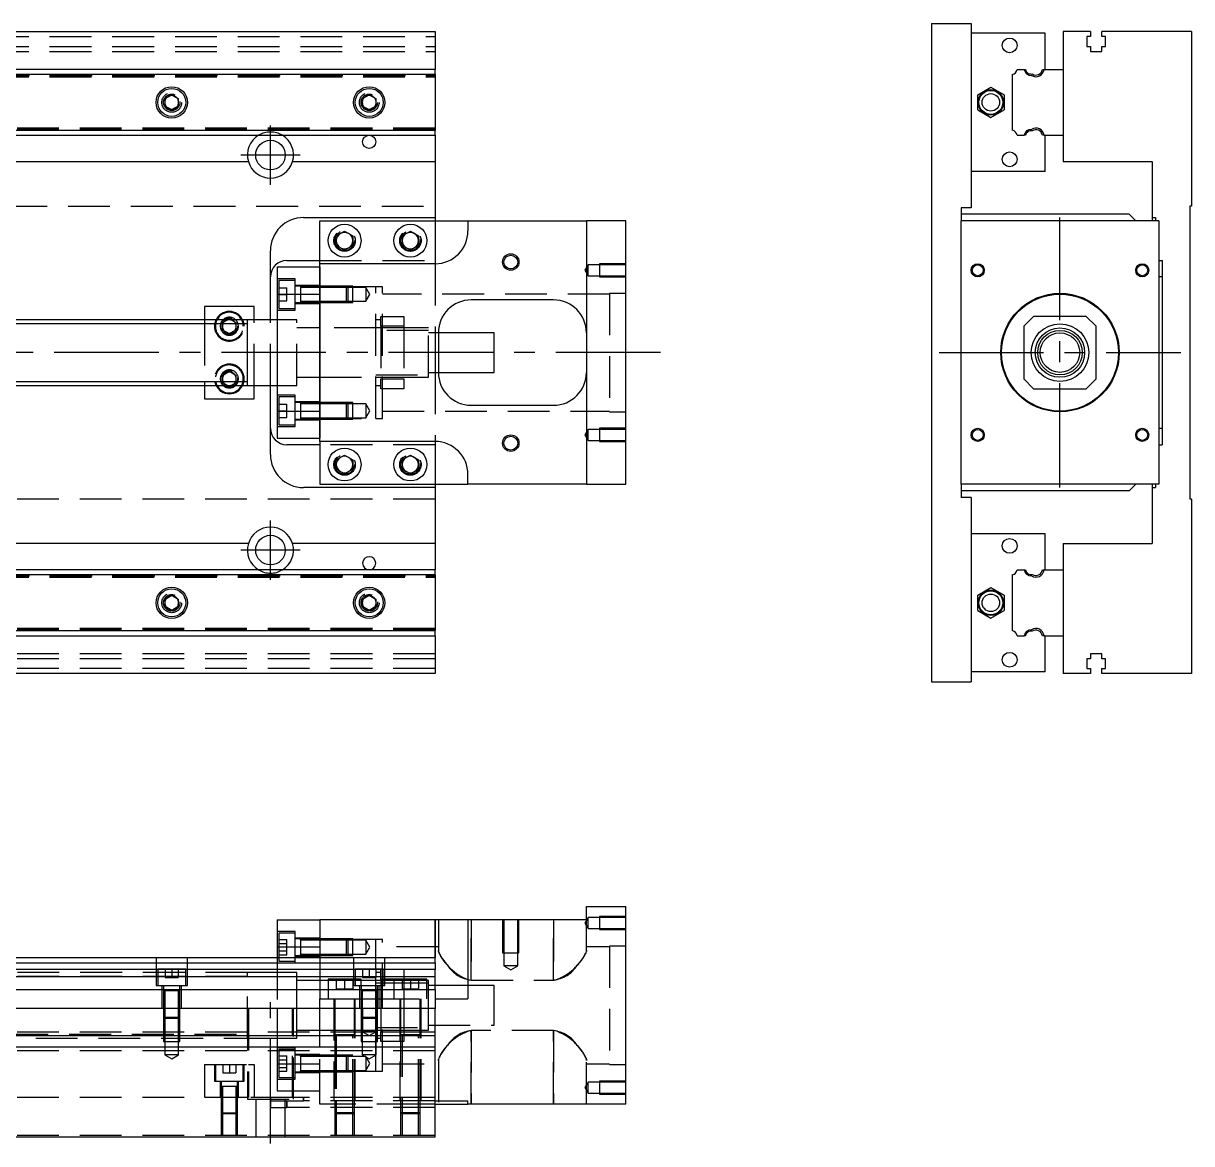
# Model space of a CAD drawing. Extents: x -20 to 690, y -282 to 102.
# Drawn here: x 334.9 to 689.9, y -240.3 to 100 of the extents above; entities that cross this region are included whole.
import ezdxf

# ---------------------------------------------------------------- set-up
doc = ezdxf.new("R2010")
doc.units = 0
doc.linetypes.add('CENTER', pattern=[50.8, 31.75, -6.35, 6.35, -6.35])
doc.linetypes.add('DASHED', pattern=[19.05, 12.7, -6.35])
doc.layers.get('0').update_dxf_attribs({"linetype": 'CONTINUOUS'})
doc.layers.add('CENTER', color=1, linetype='CENTER')

msp = doc.modelspace()

# ---------------------------------------------------------------- linework, layer by layer
at = {"color": 7, "linetype": 'CONTINUOUS'}
for p, q in [((610.85, 100), (622.85, 100)), ((610.85, 100), (610.85, -100)), ((622.85, 100), (622.85, 44)), ((305, 97.5), (460, 97.5)), ((460, 97.5), (460, 86)), ((645.35, 97), (622.85, 97)), ((645.35, 86), (645.35, 97)), ((650.85, 97.5), (650.85, 86)), ((659.15, 97.5), (650.85, 97.5)), ((659.15, 96), (658, 96)), ((658, 96), (658, 93)), ((659.15, 97.5), (659.15, 96)), ((662.55, 96), (662.55, 97.5)), ((689.85, 97.5), (662.55, 97.5)), ((663.7, 96), (662.55, 96)), ((663.7, 93), (663.7, 96)), ((689.85, 97.5), (689.85, 44.5)), ((658, 93), (659.15, 93)), ((659.15, 93), (659.15, 91.5)), ((662.55, 91.5), (662.55, 93)), ((662.55, 93), (663.7, 93)), ((659.15, 91.5), (662.55, 91.5)), ((460, 86), (305, 86)), ((460, 84.460392), (460, 86)), ((636.889608, 86), (638.97154, 86)), ((638.97154, 86), (639.37668, 86)), ((644.527372, 86), (645.031934, 86)), ((645.031934, 86), (650.85, 86)), ((650.85, 86), (650.85, 66)), ((650.85, 86), (650.85, 66)), ((460, 84.460392), (305, 84.460392)), ((460, 84.460392), (460, 67.539608)), ((635.35, 84.460392), (635.35, 67.539608)), ((378, 77.1547), (380, 78.309402)), ((380, 78.309402), (382, 77.1547)), ((438, 77.1547), (440, 78.309402)), ((440, 78.309402), (442, 77.1547)), ((624.850002, 78.309401), (628.850002, 80.618802)), ((624.850002, 73.690599), (624.850002, 78.309401)), ((628.850002, 80.618802), (632.850002, 78.309401)), ((632.850002, 78.309401), (632.850002, 73.690599)), ((378, 74.8453), (378, 77.1547)), ((380, 73.690598), (378, 74.8453)), ((382, 74.8453), (380, 73.690598)), ((382, 77.1547), (382, 74.8453)), ((438, 74.8453), (438, 77.1547)), ((440, 73.690598), (438, 74.8453)), ((442, 74.8453), (440, 73.690598)), ((442, 77.1547), (442, 74.8453)), ((624.850002, 73.690599), (628.850002, 71.381198)), ((628.850002, 71.381198), (632.850002, 73.690599)), ((305, 67.539608), (460, 67.539608)), ((460, 66), (460, 67.539608)), ((305, 66), (460, 66)), ((460, 66), (460, 58)), ((636.889608, 66), (638.97154, 66)), ((639.37668, 66), (638.97154, 66)), ((645.031934, 66), (644.527372, 66)), ((645.031934, 66), (650.85, 66)), ((645.35, 55), (645.35, 66)), ((650.85, 66), (650.85, 58)), ((305, 58), (403.291796, 58)), ((416.708204, 58), (460, 58)), ((460, 58), (460, 41)), ((650.85, 58), (677.85, 58)), ((677.85, 58), (677.85, 41)), ((645.35, 55), (622.85, 55)), ((622.85, 44), (619.85, 44)), ((619.85, 44), (619.85, 40)), ((689.85, 44.5), (689.35, 44.5)), ((689.35, 44.5), (689.35, -44.5)), ((420, 41), (460, 41)), ((425, 27), (425, 40)), ((425, 40), (470, 40)), ((460, 41), (460, 40)), ((470, 40), (470, 37)), ((470, 40), (506, 40)), ((506, 40), (506, -40)), ((518, 40), (506, 40)), ((518, -40), (518, 40)), ((670.85, 42), (619.85, 42)), ((619.85, -40), (619.85, 40)), ((679.85, 40), (619.85, 40)), ((672.85, 40), (670.85, 42)), ((677.85, 41), (678.85, 41)), ((677.85, 41), (677.85, 40)), ((678.85, 41), (678.85, 40)), ((679.85, 40), (679.85, -40)), ((430, 35.443376), (432.5, 36.886752)), ((432.5, 36.886752), (435, 35.443376)), ((450, 35.443376), (452.5, 36.886752)), ((452.5, 36.886752), (455, 35.443376)), ((430, 32.556624), (430, 35.443376)), ((432.5, 31.113248), (430, 32.556624)), ((435, 32.556624), (432.5, 31.113248)), ((435, 35.443376), (435, 32.556624)), ((450, 32.556624), (450, 35.443376)), ((452.5, 31.113248), (450, 32.556624)), ((455, 32.556624), (452.5, 31.113248)), ((455, 35.443376), (455, 32.556624)), ((410, 10), (410, 31)), ((412, 26), (425, 26)), ((412, 26), (412, 17.78342)), ((415, 28), (425, 28)), ((425, 17.78342), (425, 27)), ((460, 27), (425, 27)), ((679.85, 28), (680.85, 28)), ((680.85, 28), (680.85, -28)), ((680.85, 23), (679.85, 23)), ((412, 17.78342), (425, 17.78342)), ((412, 17.78342), (412, -17.78342)), ((425, 17.78342), (425, -17.78342)), ((425, -17.78342), (425, 17.78342)), ((496, 16), (471, 16)), ((405, 14), (390, 14)), ((390, 14), (390, 10)), ((405, 10), (405, 14)), ((641.85, 11), (638.85, 8)), ((657.85, 11), (641.85, 11)), ((660.85, 8), (657.85, 11)), ((403, 10), (305, 10)), ((396.964102, 10), (397.5, 10.309402)), ((397.5, 10.309402), (398.035898, 10)), ((403, 10), (402.995, 10)), ((403, -10), (403, 10)), ((412, 10), (403, 10)), ((403.005, 10), (403, 10)), ((638.85, 8), (638.85, -8)), ((660.85, -8), (660.85, 8)), ((461, 6), (461, -6)), ((478, 6), (461, 6)), ((478, -6), (478, 6)), ((461, -6), (478, -6)), ((305, -10), (403, -10)), ((390, -10), (390, -14)), ((397.5, -10.309402), (396.964102, -10)), ((398.035898, -10), (397.5, -10.309402)), ((402.995, -10), (403, -10)), ((403, -10), (412, -10)), ((403, -10), (403.005, -10)), ((405, -14), (405, -10)), ((410, -31), (410, -10)), ((638.85, -8), (641.85, -11)), ((657.85, -11), (660.85, -8)), ((390, -14), (405, -14)), ((641.85, -11), (657.85, -11)), ((471, -16), (496, -16)), ((412, -17.78342), (425, -17.78342)), ((412, -17.78342), (412, -26)), ((425, -27), (425, -17.78342)), ((679.85, -23), (680.85, -23)), ((412, -26), (425, -26)), ((425, -28), (415, -28)), ((460, -27), (425, -27)), ((425, -27), (425, -40)), ((679.85, -28), (680.85, -28)), ((430, -32.556624), (432.5, -31.113248)), ((432.5, -31.113248), (435, -32.556624)), ((450, -32.556624), (452.5, -31.113248)), ((452.5, -31.113248), (455, -32.556624)), ((430, -35.443376), (430, -32.556624)), ((432.5, -36.886752), (430, -35.443376)), ((435, -35.443376), (432.5, -36.886752)), ((435, -32.556624), (435, -35.443376)), ((450, -35.443376), (450, -32.556624)), ((452.5, -36.886752), (450, -35.443376)), ((455, -35.443376), (452.5, -36.886752)), ((455, -32.556624), (455, -35.443376)), ((470, -40), (470, -37)), ((460, -41), (420, -41)), ((425, -40), (470, -40)), ((460, -40), (460, -41)), ((460, -41), (460, -58)), ((506, -40), (470, -40)), ((506, -40), (518, -40)), ((619.85, -40), (619.85, -44)), ((679.85, -40), (619.85, -40)), ((670.85, -42), (619.85, -42)), ((670.85, -42), (672.85, -40)), ((677.85, -40), (677.85, -41)), ((677.85, -41), (677.85, -58)), ((677.85, -41), (678.85, -41)), ((678.85, -40), (678.85, -41)), ((622.85, -44), (619.85, -44)), ((622.85, -44), (622.85, -100)), ((689.85, -44.5), (689.35, -44.5)), ((689.85, -44.5), (689.85, -97.5)), ((645.35, -55), (622.85, -55)), ((645.35, -66), (645.35, -55)), ((403.291796, -58), (305, -58)), ((460, -58), (416.708204, -58)), ((460, -58), (460, -66)), ((650.85, -58), (650.85, -66)), ((650.85, -58), (677.85, -58)), ((460, -66), (305, -66)), ((460, -67.539608), (460, -66)), ((636.889608, -66), (638.97154, -66)), ((638.97154, -66), (639.37668, -66)), ((644.527372, -66), (645.031934, -66)), ((645.031934, -66), (650.85, -66)), ((650.85, -66), (650.85, -86)), ((650.85, -66), (650.85, -86)), ((460, -67.539608), (305, -67.539608)), ((460, -67.539608), (460, -84.460392)), ((635.35, -67.539608), (635.35, -84.460392)), ((378, -74.8453), (380, -73.690598)), ((380, -73.690598), (382, -74.8453)), ((438, -74.8453), (440, -73.690598)), ((440, -73.690598), (442, -74.8453)), ((624.850002, -73.690599), (628.850002, -71.381198)), ((624.850002, -78.309401), (624.850002, -73.690599)), ((628.850002, -71.381198), (632.850002, -73.690599)), ((632.850002, -73.690599), (632.850002, -78.309401)), ((378, -77.1547), (378, -74.8453)), ((380, -78.309402), (378, -77.1547)), ((382, -77.1547), (380, -78.309402)), ((382, -74.8453), (382, -77.1547)), ((438, -77.1547), (438, -74.8453)), ((440, -78.309402), (438, -77.1547)), ((442, -77.1547), (440, -78.309402)), ((442, -74.8453), (442, -77.1547)), ((624.850002, -78.309401), (628.850002, -80.618802)), ((628.850002, -80.618802), (632.850002, -78.309401)), ((305, -84.460392), (460, -84.460392)), ((460, -86), (460, -84.460392)), ((305, -86), (460, -86)), ((460, -86), (460, -97.5)), ((636.889608, -86), (638.97154, -86)), ((639.37668, -86), (638.97154, -86)), ((645.031934, -86), (644.527372, -86)), ((645.031934, -86), (650.85, -86)), ((645.35, -97), (645.35, -86)), ((650.85, -86), (650.85, -97.5)), ((662.55, -91.5), (659.15, -91.5)), ((659.15, -91.5), (659.15, -93)), ((662.55, -93), (662.55, -91.5)), ((659.15, -93), (658, -93)), ((658, -93), (658, -96)), ((663.7, -93), (662.55, -93)), ((663.7, -96), (663.7, -93)), ((460, -97.5), (305, -97.5)), ((645.35, -97), (622.85, -97)), ((659.15, -97.5), (650.85, -97.5)), ((658, -96), (659.15, -96)), ((659.15, -96), (659.15, -97.5)), ((662.55, -97.5), (662.55, -96)), ((662.55, -96), (663.7, -96)), ((689.85, -97.5), (662.55, -97.5)), ((610.85, -100), (622.85, -100)), ((506, -172.27), (506, -168.27)), ((506, -168.27), (518, -168.27)), ((518, -228.27), (518, -168.27)), ((412, -172.27), (425, -172.27)), ((412, -172.27), (412, -180.48658)), ((460, -172.27), (425, -172.27)), ((425, -172.27), (425, -183.77)), ((460, -183.77), (460, -172.27)), ((470, -172.27), (460, -172.27)), ((470, -172.27), (470, -196.27)), ((506, -172.27), (470, -172.27)), ((412, -180.48658), (425, -180.48658)), ((412, -180.48658), (412, -183.77)), ((304.5, -183.77), (460, -183.77)), ((460, -185.309608), (460, -183.77)), ((304.5, -185.309608), (460, -185.309608)), ((460, -187.39154), (304.5, -187.39154)), ((460, -185.309608), (460, -187.39154)), ((460, -189.606666), (460, -187.39154)), ((460, -189.606666), (304.5, -189.606666)), ((460, -193.451934), (460, -189.606666)), ((304.5, -193.451934), (460, -193.451934)), ((460, -193.451934), (460, -199.27)), ((460, -196.27), (470, -196.27)), ((460, -199.27), (0, -199.27)), ((460, -207.57), (460, -199.27)), ((460, -207.57), (0, -207.57)), ((460, -210.97), (460, -207.57)), ((460, -210.97), (0, -210.97)), ((460, -238.27), (460, -210.97)), ((460, -227.27), (470, -227.27)), ((460, -228.27), (470, -228.27)), ((470, -228.27), (470, -227.27)), ((518, -228.27), (470, -228.27)), ((460, -238.27), (0, -238.27))]:
    msp.add_line(p, q, dxfattribs=at)
at = {"color": 3, "linetype": 'DASHED'}
for p, q in [((0, 96), (460, 96)), ((0, 93), (460, 93)), ((0, 91.5), (460, 91.5)), ((0, 84.2), (460, 84.2)), ((0, 83.8), (460, 83.8)), ((305, 84.204452), (460, 84.204452)), ((382.483582, 76.286038), (382.5, 76)), ((437.5, 76), (437.518502, 76.303588)), ((460, 68.2), (0, 68.2)), ((460, 67.8), (0, 67.8)), ((460, 67.795548), (305, 67.795548)), ((5.640312, 44.5), (460, 44.5)), ((460, 40), (460, 28)), ((429.5, 34), (429.520026, 34.346056)), ((455.477798, 34.364306), (455.5, 34)), ((425, 28), (460, 28)), ((425, 26), (425, 17.78342)), ((460, 28), (460, 27)), ((460, 27), (460, 6)), ((506.5, 26.65), (505.547372, 25)), ((505.547372, 25), (506.5, 23.35)), ((506.5, 23.35), (506.5, 26.65)), ((510, 26.65), (506.5, 26.65)), ((510, 26.999994), (510, 23.000006)), ((518, 26.999994), (510, 26.999994)), ((518, 26.65), (510, 26.65)), ((417.5, 22.42767), (412, 22.42767)), ((412.5, 21.92767), (412.5, 13.42767)), ((417.5, 21.92767), (412.5, 21.92767)), ((417.5, 12.92767), (417.5, 22.42767)), ((506.5, 23.35), (510, 23.35)), ((510, 23.35), (518, 23.35)), ((510, 23.000006), (518, 23.000006)), ((412.5, 19.67767), (415, 19.67767)), ((415, 17.67767), (415, 19.67767)), ((425, 20.42767), (417.5, 20.42767)), ((419.1, 20.17767), (417.5, 20.17767)), ((419.1, 20.17767), (419.095, 20.17767)), ((419.1, 20.17767), (419.1, 19.92022)), ((424.99998, 20.17767), (419.1, 20.17767)), ((419.105, 20.17767), (419.1, 20.17767)), ((419.1, 19.92022), (419.1, 15.435068)), ((424.99998, 19.77767), (419.1, 19.77767)), ((433.1, 20.17767), (425, 20.17767)), ((433.1, 20.177664), (425, 20.177664)), ((442, 20), (425, 20)), ((433.5, 19.77767), (425, 19.77767)), ((433.1, 15.17767), (433.1, 20.17767)), ((433.5, 19.77767), (433.1, 20.17767)), ((435, 20.177664), (433.10002, 20.177664)), ((433.5, 19.77767), (433.5, 15.57767)), ((435, 19.77767), (433.50002, 19.77767)), ((435, 15.177674), (435, 20.177664)), ((439, 19.77767), (435, 19.77767)), ((439, 19.77767), (439, 15.57767)), ((440.212436, 17.67767), (439, 19.77767)), ((442, -20), (442, 20)), ((444, 20), (442, 20)), ((444, -20), (444, 20)), ((513, 17.75), (444, 17.75)), ((513, 18), (513, -18)), ((518, 18), (513, 18)), ((412.5, 17.67767), (415, 17.67767)), ((412.5, 15.67767), (415, 15.67767)), ((415, 15.67767), (415, 17.67767)), ((417.5, 15.17767), (419.1, 15.17767)), ((417.5, 14.92767), (425, 14.92767)), ((419.095, 15.17767), (419.1, 15.17767)), ((419.1, 15.57767), (424.99998, 15.57767)), ((419.1, 15.435068), (419.1, 15.17767)), ((419.1, 15.17767), (424.99998, 15.17767)), ((419.1, 15.17767), (419.105, 15.17767)), ((425, 15.57767), (433.5, 15.57767)), ((425, 15.177674), (433.1, 15.177674)), ((425, 15.17767), (433.1, 15.17767)), ((433.1, 15.17767), (433.5, 15.57767)), ((433.10002, 15.177674), (435, 15.177674)), ((433.50002, 15.57767), (435, 15.57767)), ((435, 15.57767), (439, 15.57767)), ((439, 15.57767), (440.212436, 17.67767)), ((412, 12.92767), (417.5, 12.92767)), ((412.5, 13.42767), (417.5, 13.42767)), ((443.5, 11), (450.5, 11)), ((443.5, 8), (443.5, 11)), ((450.5, 11), (450.5, 8)), ((390, 10), (390, 8.75)), ((390, 8.75), (390, -8.75)), ((395, 8), (395.018502, 8.303588)), ((395.5, 9.1547), (396.964102, 10)), ((395.5, 8.75), (395.5, 9.1547)), ((395.5, 6.8453), (395.5, 8.75)), ((398.035898, 10), (399.5, 9.1547)), ((399.5, 9.1547), (399.5, 8.75)), ((399.5, 8.75), (399.5, 6.8453)), ((405, -10), (405, 10)), ((410, -10), (410, 10)), ((418, 10), (412, 10)), ((418, -10), (418, 10)), ((425, 7.5), (418, 7.5)), ((442.005, 7.5), (425, 7.5)), ((450.5, 7.5), (441.995, 7.5)), ((443.5, 10), (442, 10)), ((443.5, 8), (443.5, -8)), ((450.5, 8), (443.5, 8)), ((450.5, 8), (450.5, -8)), ((458, 7.5), (450.5, 7.5)), ((458, -7.5), (458, 7.5)), ((397.5, 5.690598), (395.5, 6.8453)), ((399.5, 6.8453), (397.5, 5.690598)), ((458, 6.75), (442, 6.75)), ((461, 6), (458, 6)), ((460, 6), (460, -6)), ((395.5, -6.8453), (397.5, -5.690598)), ((395.5, -8.75), (395.5, -6.8453)), ((397.5, -5.690598), (399.5, -6.8453)), ((399.5, -6.8453), (399.5, -8.75)), ((442, -6.75), (458, -6.75)), ((458, -6), (461, -6)), ((460, -6), (460, -27)), ((390, -8.75), (390, -10)), ((395.5, -9.1547), (395.5, -8.75)), ((396.964102, -10), (395.5, -9.1547)), ((399.5, -9.1547), (398.035898, -10)), ((399.5, -8.75), (399.5, -9.1547)), ((399.983582, -7.713962), (400, -8)), ((412, -10), (418, -10)), ((418, -7.5), (425, -7.5)), ((425, -7.5), (442.005, -7.5)), ((441.995, -7.5), (450.5, -7.5)), ((442, -10), (443.5, -10)), ((443.5, -8), (450.5, -8)), ((443.5, -11), (443.5, -8)), ((450.5, -7.5), (458, -7.5)), ((450.5, -8), (450.5, -11)), ((417.5, -12.92767), (412, -12.92767)), ((412.5, -13.42767), (412.5, -21.92767)), ((417.5, -13.42767), (412.5, -13.42767)), ((417.5, -22.42767), (417.5, -12.92767)), ((450.5, -11), (443.5, -11)), ((412.5, -15.67767), (415, -15.67767)), ((412.5, -17.67767), (415, -17.67767)), ((415, -17.67767), (415, -15.67767)), ((415, -19.67767), (415, -17.67767)), ((425, -14.92767), (417.5, -14.92767)), ((419.1, -15.17767), (417.5, -15.17767)), ((419.1, -15.17767), (419.095, -15.17767)), ((419.1, -15.17767), (419.1, -15.435118)), ((419.105, -15.17767), (419.1, -15.17767)), ((424.99998, -15.17767), (419.1, -15.17767)), ((419.1, -15.435118), (419.1, -19.920272)), ((424.99998, -15.57767), (419.1, -15.57767)), ((433.1, -15.17767), (425, -15.17767)), ((433.1, -15.177674), (425, -15.177674)), ((433.5, -15.57767), (425, -15.57767)), ((433.1, -20.17767), (433.1, -15.17767)), ((433.5, -15.57767), (433.1, -15.17767)), ((435, -15.177674), (433.10002, -15.177674)), ((433.5, -15.57767), (433.5, -19.77767)), ((435, -15.57767), (433.50002, -15.57767)), ((435, -20.177664), (435, -15.177674)), ((439, -15.57767), (435, -15.57767)), ((439, -15.57767), (439, -19.77767)), ((440.212436, -17.67767), (439, -15.57767)), ((439, -19.77767), (440.212436, -17.67767)), ((412.5, -19.67767), (415, -19.67767)), ((417.5, -20.17767), (419.1, -20.17767)), ((417.5, -20.42767), (425, -20.42767)), ((419.095, -20.17767), (419.1, -20.17767)), ((419.1, -19.77767), (424.99998, -19.77767)), ((419.1, -19.920272), (419.1, -20.17767)), ((419.1, -20.17767), (419.105, -20.17767)), ((419.1, -20.17767), (424.99998, -20.17767)), ((425, -17.78342), (425, -26)), ((425, -19.77767), (433.5, -19.77767)), ((425, -20), (442, -20)), ((425, -20.177664), (433.1, -20.177664)), ((425, -20.17767), (433.1, -20.17767)), ((433.1, -20.17767), (433.5, -19.77767)), ((433.10002, -20.177664), (435, -20.177664)), ((433.50002, -19.77767), (435, -19.77767)), ((435, -19.77767), (439, -19.77767)), ((442, -20), (444, -20)), ((444, -17.75), (513, -17.75)), ((513, -18), (518, -18)), ((412, -22.42767), (417.5, -22.42767)), ((412.5, -21.92767), (417.5, -21.92767)), ((506.5, -23.35), (505.547372, -25)), ((506.5, -26.65), (506.5, -23.35)), ((510, -23.35), (506.5, -23.35)), ((510, -23.000006), (510, -26.999994)), ((518, -23.000006), (510, -23.000006)), ((518, -23.35), (510, -23.35)), ((460, -28), (425, -28)), ((460, -27), (460, -28)), ((460, -28), (460, -40)), ((505.547372, -25), (506.5, -26.65)), ((506.5, -26.65), (510, -26.65)), ((510, -26.65), (518, -26.65)), ((510, -26.999994), (518, -26.999994)), ((429.5, -34), (429.520026, -33.653944)), ((455.477798, -33.635694), (455.5, -34)), ((460, -44.5), (5.640312, -44.5)), ((0, -67.8), (460, -67.8)), ((0, -68.2), (460, -68.2)), ((305, -67.795548), (460, -67.795548)), ((382.483582, -75.713962), (382.5, -76)), ((442.483582, -75.713962), (442.5, -76)), ((460, -83.8), (0, -83.8)), ((460, -84.2), (0, -84.2)), ((460, -84.204452), (305, -84.204452)), ((460, -91.5), (0, -91.5)), ((460, -93), (0, -93)), ((460, -96), (0, -96)), ((460, -172.27), (460, -183.77)), ((461, -172.27), (461, -181.564836)), ((471, -190.584786), (471, -172.27)), ((471, -172.27), (471, -190.584786)), ((480.500006, -172.27), (480.500006, -182.27)), ((480.9, -172.27), (480.9, -182.27)), ((485.1, -182.27), (485.1, -172.27)), ((485.499994, -182.27), (485.499994, -172.27)), ((496, -172.27), (496, -190.584786)), ((496, -190.584786), (496, -172.27)), ((506.5, -171.62), (505.547372, -173.27)), ((505.547372, -173.27), (506.5, -174.92)), ((506, -181.564836), (506, -172.27)), ((506.5, -174.92), (506.5, -171.62)), ((510, -171.62), (506.5, -171.62)), ((510, -171.270006), (510, -175.269994)), ((518, -171.270006), (510, -171.270006)), ((518, -171.62), (510, -171.62)), ((417.5, -175.84233), (412, -175.84233)), ((412.5, -176.34233), (412.5, -180.59233)), ((417.5, -176.34233), (412.5, -176.34233)), ((417.5, -180.59233), (417.5, -175.84233)), ((506.5, -174.92), (510, -174.92)), ((510, -174.92), (518, -174.92)), ((510, -175.269994), (518, -175.269994)), ((412.5, -178.28293), (415, -178.28293)), ((412.5, -179.43763), (415, -179.43763)), ((412.5, -180.59233), (412.5, -183.77)), ((415, -179.43763), (415, -178.28293)), ((415, -181.747032), (415, -179.43763)), ((425, -177.84233), (417.5, -177.84233)), ((419.1, -178.09233), (417.5, -178.09233)), ((417.5, -185.34233), (417.5, -180.59233)), ((419.1, -178.09233), (419.095, -178.09233)), ((419.1, -178.092326), (419.1, -178.49233)), ((419.1, -178.09233), (419.1, -178.34978)), ((419.1, -178.349798), (419.1, -178.09233)), ((424.99998, -178.09233), (419.1, -178.09233)), ((419.105, -178.09233), (419.1, -178.09233)), ((419.1, -178.34978), (419.1, -180.59233)), ((424.99998, -178.49233), (419.1, -178.49233)), ((419.1, -180.450286), (419.1, -180.734376)), ((419.1, -180.59233), (419.1, -182.834932)), ((433.1, -178.09233), (425, -178.09233)), ((433.100006, -178.092336), (425, -178.092336)), ((433.27767, -178.27), (425, -178.27)), ((433.5, -178.49233), (425, -178.49233)), ((433.1, -180.59233), (433.1, -178.09233)), ((433.5, -178.49233), (433.1, -178.09233)), ((433.1, -183.09233), (433.1, -180.59233)), ((435, -178.092336), (433.10002, -178.092336)), ((435, -178.27), (433.27767, -178.27)), ((433.5, -178.49233), (433.5, -182.69233)), ((435, -178.49233), (433.50002, -178.49233)), ((435, -183.092326), (435, -178.092336)), ((442, -178.27), (435, -178.27)), ((439, -178.49233), (435, -178.49233)), ((439, -178.49233), (439, -182.69233)), ((440.212436, -180.59233), (439, -178.49233)), ((439, -182.69233), (440.212436, -180.59233)), ((442, -187.27), (442, -178.27)), ((444, -178.27), (442, -178.27)), ((444, -198.27), (444, -178.27)), ((461, -180.52), (444, -180.52)), ((513, -180.52), (506, -180.52)), ((513, -180.27), (513, -216.27)), ((518, -180.27), (513, -180.27)), ((375.25, -183.77), (375.25, -192.27)), ((384.75, -192.27), (384.75, -183.77)), ((412, -183.77), (412, -199.27)), ((412.5, -181.747032), (415, -181.747032)), ((412.5, -182.901732), (415, -182.901732)), ((412.5, -183.77), (412.5, -184.84233)), ((415, -182.901732), (415, -181.747032)), ((417.5, -183.09233), (419.105, -183.09233)), ((417.5, -183.34233), (425, -183.34233)), ((419.095, -183.09233), (424.99998, -183.09233)), ((419.1, -182.69233), (419.1, -183.092336)), ((419.1, -182.69233), (424.99998, -182.69233)), ((419.1, -183.09233), (419.1, -182.834882)), ((419.1, -183.09233), (419.1, -182.834882)), ((419.1, -182.834932), (419.1, -183.09233)), ((419.1, -182.834932), (419.1, -183.09233)), ((425, -182.69233), (433.5, -182.69233)), ((425, -183.092326), (433.100006, -183.092326)), ((425, -183.09233), (433.1, -183.09233)), ((425, -183.77), (425, -196.27)), ((433.1, -183.09233), (433.5, -182.69233)), ((433.10002, -183.092326), (435, -183.092326)), ((433.50002, -182.69233), (435, -182.69233)), ((435, -182.69233), (439, -182.69233)), ((435.25, -183.77), (435.25, -192.27)), ((444.75, -192.27), (444.75, -183.77)), ((461, -181.564836), (461.03624, -181.894956)), ((461.02814, -181.853354), (461, -181.564836)), ((461.119076, -182.200348), (461.02814, -181.853354)), ((480.500006, -182.27), (485.499994, -182.27)), ((480.9, -182.27), (480.9, -186.27)), ((485.1, -186.27), (485.1, -182.27)), ((505.880924, -182.200348), (505.97186, -181.853354)), ((506, -181.564836), (505.96376, -181.894956)), ((505.97186, -181.853354), (506, -181.564836)), ((384.25, -187.27), (375.75, -187.27)), ((375.75, -187.27), (375.75, -192.27)), ((378, -187.27), (378, -189.77)), ((380, -187.27), (380, -189.77)), ((382, -187.27), (382, -189.77)), ((384.25, -192.27), (384.25, -187.27)), ((412, -185.34233), (417.5, -185.34233)), ((412.5, -184.84233), (417.5, -184.84233)), ((444.25, -187.27), (435.75, -187.27)), ((435.75, -187.27), (435.75, -192.27)), ((438, -187.27), (438, -189.77)), ((440, -187.27), (440, -189.77)), ((442, -187.27), (442, -189.77)), ((443.5, -190.27), (443.5, -187.27)), ((444.25, -187.27), (450.5, -187.27)), ((444.25, -192.27), (444.25, -187.27)), ((450.5, -187.27), (450.5, -190.27)), ((483, -186.27), (480.9, -186.27)), ((480.9, -186.27), (483, -187.482436)), ((485.1, -186.27), (483, -186.27)), ((483, -187.482436), (485.1, -186.27)), ((403, -189.52), (25, -189.52)), ((403, -188.27), (304.5, -188.27)), ((384.25, -188.27), (375.75, -188.27)), ((378, -189.77), (380, -189.77)), ((380, -189.77), (382, -189.77)), ((403, -188.27), (402.995, -188.27)), ((403, -188.270502), (403, -188.27)), ((412, -188.27), (403, -188.27)), ((403.005, -188.27), (403, -188.27)), ((403, -208.27), (403, -188.270502)), ((418, -188.27), (412, -188.27)), ((418, -198.27), (418, -188.27)), ((418, -198.27), (418, -188.27)), ((425, -190.77), (418, -190.77)), ((427.5, -190.77), (425, -190.77)), ((435.75, -190.27), (427.5, -190.27)), ((427.5, -190.27), (427.5, -196.27)), ((435.75, -190.77), (427.5, -190.77)), ((430, -190.27), (430, -193.27)), ((432.5, -190.27), (432.5, -193.27)), ((435, -190.27), (435, -193.27)), ((437.5, -190.27), (435.75, -190.27)), ((437.5, -190.77), (435.75, -190.77)), ((437.5, -192.27), (437.5, -190.27)), ((442, -190.77), (437.5, -190.77)), ((438, -189.77), (440, -189.77)), ((440, -189.77), (442, -189.77)), ((442, -190.77), (441.995, -190.77)), ((443.5, -188.27), (442, -188.27)), ((442, -192.27), (442, -189.77)), ((442.005, -190.77), (442, -190.77)), ((443.5, -190.77), (442, -190.77)), ((443.5, -191.52), (442, -191.52)), ((443.5, -190.27), (443.5, -192.27)), ((444.25, -190.27), (443.5, -190.27)), ((444.25, -190.77), (443.5, -190.77)), ((444.25, -191.52), (443.5, -191.52)), ((447.5, -190.27), (444.25, -190.27)), ((447.5, -190.77), (444.25, -190.77)), ((447.5, -191.52), (444.25, -191.52)), ((457.5, -190.27), (447.5, -190.27)), ((447.5, -190.27), (447.5, -196.27)), ((450.5, -190.77), (447.5, -190.77)), ((450.5, -191.52), (447.5, -191.52)), ((450, -190.27), (450, -193.27)), ((450.5, -190.27), (450.5, -196.27)), ((457.5, -190.77), (450.5, -190.77)), ((457.5, -191.52), (450.5, -191.52)), ((452.5, -190.27), (452.5, -193.27)), ((455, -190.27), (455, -193.27)), ((457.5, -196.27), (457.5, -190.27)), ((458, -190.77), (457.5, -190.77)), ((458, -191.52), (457.5, -191.52)), ((458, -196.27), (458, -190.77)), ((469.999944, -190.481278), (471, -190.584786)), ((471, -190.584786), (496, -190.584786)), ((496.383512, -190.569422), (496, -190.584786)), ((375.25, -192.27), (384.75, -192.27)), ((377, -192.27), (377, -199.27)), ((377.5, -192.27), (377.5, -193.87)), ((377.5, -193.865), (377.5, -193.87)), ((377.757468, -193.87), (377.5, -193.87)), ((377.5, -193.87), (377.5, -199.26998)), ((377.5, -193.87), (377.5, -193.875)), ((382.242552, -193.87), (377.757468, -193.87)), ((377.9, -193.87), (377.9, -199.26998)), ((382.1, -199.26998), (382.1, -193.87)), ((382.5, -193.87), (382.242552, -193.87)), ((382.5, -193.87), (382.5, -192.27)), ((382.5, -193.87), (382.5, -193.865)), ((382.5, -199.26998), (382.5, -193.87)), ((382.5, -193.875), (382.5, -193.87)), ((383, -199.27), (383, -192.27)), ((430, -193.27), (432.5, -193.27)), ((432.5, -193.27), (435, -193.27)), ((435.25, -192.27), (444.75, -192.27)), ((437, -192.27), (437, -199.27)), ((437.5, -192.27), (437.5, -193.87)), ((437.5, -193.865), (437.5, -193.87)), ((437.5, -193.87), (437.757448, -193.87)), ((437.757468, -193.87), (437.5, -193.87)), ((437.5, -193.87), (437.5, -199.26998)), ((437.5, -193.87), (437.5, -193.875)), ((442.242552, -193.87), (437.757468, -193.87)), ((437.9, -193.87), (437.9, -199.26998)), ((442, -193.868864), (442, -192.27)), ((442, -196.27), (442, -193.868864)), ((442.1, -199.26998), (442.1, -193.87)), ((442.5, -193.87), (442.242552, -193.87)), ((442.242602, -193.87), (442.5, -193.87)), ((442.5, -193.87), (442.5, -192.27)), ((442.5, -193.87), (442.5, -193.865)), ((442.5, -199.26998), (442.5, -193.87)), ((442.5, -193.875), (442.5, -193.87)), ((443, -199.27), (443, -192.27)), ((443.5, -192.27), (443.5, -196.27)), ((450, -193.27), (452.5, -193.27)), ((452.5, -193.27), (455, -193.27)), ((460, -192.27), (458, -192.27)), ((470, -192.27), (460, -192.27)), ((478, -192.27), (470, -192.27)), ((478, -198.27), (478, -192.27)), ((418, -208.27), (418, -198.27)), ((418, -208.27), (418, -198.27)), ((425, -199.27), (425, -196.27)), ((425, -196.27), (437.5, -196.27)), ((429.25, -196.27), (429.25, -227.27)), ((429.5, -196.27), (429.5, -199.27)), ((435.5, -207.275), (435.5, -196.27)), ((435.75, -227.27), (435.75, -196.27)), ((437.5, -196.27), (437.9, -196.27)), ((437.9, -196.27), (442.1, -196.27)), ((442, -198.27), (442, -196.27)), ((442, -199.27), (442, -198.27)), ((442.1, -196.27), (442.5, -196.27)), ((442.5, -196.27), (460, -196.27)), ((443.5, -196.27), (443.5, -206.27)), ((444, -218.27), (444, -198.27)), ((449.25, -196.27), (449.25, -227.27)), ((449.5, -196.27), (449.5, -207.275)), ((450.5, -196.27), (450.5, -206.27)), ((455.5, -207.275), (455.5, -196.27)), ((455.75, -227.27), (455.75, -196.27)), ((458, -198.27), (458, -196.27)), ((458, -205.77), (458, -198.27)), ((478, -204.27), (478, -198.27)), ((377.5, -199.27), (377.5, -201.87)), ((377.5, -201.87), (382.5, -201.87)), ((377.5, -201.87), (377.9, -202.27)), ((377.500006, -199.27), (377.500006, -201.870006)), ((377.500006, -201.87002), (377.500006, -207.57)), ((377.9, -199.27), (377.9, -202.27)), ((382.1, -202.27), (377.9, -202.27)), ((377.9, -202.27002), (377.9, -209.27)), ((382.1, -202.27), (382.1, -199.27)), ((382.1, -202.27), (382.5, -201.87)), ((382.1, -209.27), (382.1, -202.27002)), ((382.499994, -201.870006), (382.499994, -199.27)), ((382.499994, -207.57), (382.499994, -201.87002)), ((382.5, -201.87), (382.5, -199.27)), ((403, -199.27), (403, -226.77)), ((403.291796, -199.27), (403.291796, -226.27)), ((412, -199.27), (412, -207.57)), ((416.708204, -226.27), (416.708204, -199.27)), ((417, -226.77), (417, -199.27)), ((425, -207.57), (425, -199.27)), ((429.5, -199.27), (429.5, -207.27)), ((437.5, -199.27), (437.5, -201.87)), ((437.5, -201.87), (442.5, -201.87)), ((437.5, -201.87), (437.9, -202.27)), ((437.500006, -199.27), (437.500006, -201.870006)), ((437.500006, -201.87002), (437.500006, -207.57)), ((437.9, -199.27), (437.9, -202.27)), ((442.1, -202.27), (437.9, -202.27)), ((437.9, -202.27002), (437.9, -209.27)), ((438, -199.27), (438, -206.27)), ((442, -206.27), (442, -199.27)), ((442.1, -202.27), (442.1, -199.27)), ((442.1, -202.27), (442.5, -201.87)), ((442.1, -209.27), (442.1, -202.27002)), ((442.499994, -201.870006), (442.499994, -199.27)), ((442.499994, -207.57), (442.499994, -201.87002)), ((442.5, -201.87), (442.5, -199.27)), ((418, -205.77), (425, -205.77)), ((425, -205.77), (429.5, -205.77)), ((429.5, -205.77), (442.005, -205.77)), ((441.995, -205.77), (450.5, -205.77)), ((442, -205.02), (458, -205.02)), ((442.005, -205.77), (450.5, -205.77)), ((450.5, -205.77), (458, -205.77)), ((458, -204.27), (478, -204.27)), ((460, -206.42), (0, -206.42)), ((25, -207.02), (403, -207.02)), ((262.499994, -208.27), (403.005, -208.27)), ((377.500006, -207.57), (377.500006, -209.27)), ((377.500006, -208.27), (382.499994, -208.27)), ((377.500006, -209.27), (382.499994, -209.27)), ((377.9, -209.27), (377.9, -213.27)), ((382.1, -213.27), (382.1, -209.27)), ((382.499994, -209.27), (382.499994, -207.57)), ((402.995, -208.27), (403.291796, -208.27)), ((403.291796, -208.27), (412, -208.27)), ((412, -207.57), (412, -210.97)), ((412, -208.27), (418, -208.27)), ((425, -210.97), (425, -207.57)), ((429.5, -207.265), (429.5, -207.27)), ((429.849602, -207.27), (429.5, -207.27)), ((429.5, -207.27), (429.5, -207.57)), ((429.5, -207.27), (429.5, -207.275)), ((429.5, -207.57), (429.5, -210.97)), ((435.15035, -207.27), (429.849602, -207.27)), ((430, -207.27), (430, -207.57)), ((430, -207.57), (430, -210.97)), ((435, -227.26998), (435, -207.27)), ((435.5, -207.27), (435.15035, -207.27)), ((435.5, -227.26998), (435.5, -207.265)), ((437.500006, -207.57), (437.500006, -209.27)), ((437.500006, -209.27), (442.499994, -209.27)), ((437.9, -209.27), (437.9, -213.27)), ((442, -206.27), (438, -206.27)), ((438, -206.27), (440, -207.4247)), ((440, -207.4247), (442, -206.27)), ((442, -218.27), (442, -206.27)), ((442, -208.27), (443.5, -208.27)), ((442.1, -213.27), (442.1, -209.27)), ((442.499994, -209.27), (442.499994, -207.57)), ((443.5, -206.27), (450.5, -206.27)), ((443.5, -209.27), (443.5, -206.27)), ((450.5, -209.27), (443.5, -209.27)), ((449.5, -207.265), (449.5, -227.26998)), ((449.5, -207.27), (449.84965, -207.27)), ((449.849602, -207.27), (449.5, -207.27)), ((455.15035, -207.27), (449.849602, -207.27)), ((450, -207.27), (450, -227.26998)), ((450.5, -206.27), (450.5, -209.27)), ((455, -227.26998), (455, -207.27)), ((455.150204, -207.27), (455.5, -207.27)), ((455.5, -207.27), (455.15035, -207.27)), ((455.5, -227.26998), (455.5, -207.265)), ((470.616488, -205.970578), (471, -205.955214)), ((496, -205.955214), (471, -205.955214)), ((471, -228.27), (471, -205.955214)), ((471, -205.955214), (471, -228.27)), ((496, -205.955214), (496, -228.27)), ((496, -228.27), (496, -205.955214)), ((496.383512, -205.970578), (496, -205.955214)), ((460, -212.12), (0, -212.12)), ((412, -210.97), (412, -216.05342)), ((417.5, -211.19767), (412, -211.19767)), ((412.5, -211.69767), (412.5, -215.94767)), ((417.5, -211.69767), (412.5, -211.69767)), ((417.5, -215.94767), (417.5, -211.19767)), ((425, -227.27), (425, -210.97)), ((429.5, -210.97), (429.5, -227.26998)), ((430, -210.97), (430, -227.26998)), ((382.1, -213.27), (377.9, -213.27)), ((377.9, -213.27), (380, -214.482436)), ((380, -214.482436), (382.1, -213.27)), ((390, -216.27), (390, -226.27)), ((390, -216.27), (403.291796, -216.27)), ((393, -216.27), (393, -221.27)), ((393.25, -216.27), (393.25, -221.27)), ((395.5, -216.27), (395.5, -218.77)), ((397.5, -216.27), (397.5, -218.77)), ((399.5, -216.27), (399.5, -218.77)), ((401.75, -221.27), (401.75, -216.27)), ((402, -221.27), (402, -216.27)), ((403.291796, -216.27), (405, -216.27)), ((405, -216.27), (405, -226.27)), ((412, -216.05342), (412, -224.27)), ((412, -216.05342), (416.708204, -216.05342)), ((412.5, -213.638268), (415, -213.638268)), ((412.5, -214.792968), (415, -214.792968)), ((412.5, -215.94767), (412.5, -220.19767)), ((415, -214.792968), (415, -213.638268)), ((415, -217.10237), (415, -214.792968)), ((416.708204, -216.05342), (425, -216.05342)), ((425, -213.19767), (417.5, -213.19767)), ((419.105, -213.44767), (417.5, -213.44767)), ((417.5, -220.69767), (417.5, -215.94767)), ((424.99998, -213.44767), (419.095, -213.44767)), ((419.1, -213.447664), (419.1, -213.448522)), ((419.1, -213.44767), (419.1, -213.705118)), ((419.1, -213.705136), (419.1, -213.44767)), ((419.1, -213.705118), (419.1, -215.94767)), ((424.99998, -213.84767), (419.1, -213.84767)), ((419.1, -215.797638), (419.1, -216.07851)), ((419.1, -215.94767), (419.1, -217.714664)), ((429.5, -213.44767), (425, -213.44767)), ((429.5, -213.447674), (425, -213.447674)), ((429.5, -213.84767), (425, -213.84767)), ((430, -213.44767), (429.5, -213.44767)), ((430, -213.447674), (429.5, -213.447674)), ((430, -213.84767), (429.5, -213.84767)), ((433.1, -213.44767), (430, -213.44767)), ((433.100006, -213.447674), (430, -213.447674)), ((433.5, -213.84767), (430, -213.84767)), ((433.1, -215.94767), (433.1, -213.44767)), ((433.5, -213.84767), (433.1, -213.44767)), ((433.1, -218.44767), (433.1, -215.94767)), ((435, -213.447674), (433.10002, -213.447674)), ((433.5, -213.84767), (433.5, -215.94767)), ((433.5, -215.94767), (433.5, -218.04767)), ((435, -213.84767), (433.50002, -213.84767)), ((439, -213.84767), (435, -213.84767)), ((442.1, -213.27), (437.9, -213.27)), ((437.9, -213.27), (440, -214.482436)), ((439, -213.84767), (439, -218.04767)), ((440.212436, -215.94767), (439, -213.84767)), ((439, -218.04767), (440.212436, -215.94767)), ((440, -214.482436), (442.1, -213.27)), ((444, -216.02), (461, -216.02)), ((461, -214.975164), (461.03624, -214.645044)), ((461.02814, -214.686646), (461, -214.975164)), ((461, -214.975164), (461, -228.27)), ((461.119076, -214.339652), (461.02814, -214.686646)), ((505.880924, -214.339652), (505.97186, -214.686646)), ((506, -214.975164), (505.96376, -214.645044)), ((505.97186, -214.686646), (506, -214.975164)), ((506, -228.27), (506, -214.975164)), ((506, -216.02), (513, -216.02)), ((513, -216.27), (518, -216.27)), ((395.5, -218.77), (397.5, -218.77)), ((397.5, -218.77), (399.5, -218.77)), ((412.5, -217.10237), (415, -217.10237)), ((412.5, -218.25707), (415, -218.25707)), ((415, -218.25707), (415, -217.10237)), ((417.5, -218.44767), (419.105, -218.44767)), ((417.5, -218.69767), (425, -218.69767)), ((419.095, -218.44767), (424.99998, -218.44767)), ((419.1, -217.714664), (419.1, -218.190272)), ((419.1, -217.714666), (419.1, -218.447674)), ((419.1, -218.04767), (424.99998, -218.04767)), ((419.1, -218.44767), (419.1, -218.19022)), ((419.1, -218.190272), (419.1, -218.44767)), ((425, -218.04767), (429.5, -218.04767)), ((425, -218.27), (429.5, -218.27)), ((425, -218.447664), (429.5, -218.447664)), ((425, -218.44767), (429.5, -218.44767)), ((429.5, -218.04767), (430, -218.04767)), ((429.5, -218.27), (430, -218.27)), ((429.5, -218.447664), (430, -218.447664)), ((429.5, -218.44767), (430, -218.44767)), ((430, -218.04767), (433.5, -218.04767)), ((430, -218.27), (433.27767, -218.27)), ((430, -218.447664), (433.100006, -218.447664)), ((430, -218.44767), (433.1, -218.44767)), ((433.1, -218.44767), (433.5, -218.04767)), ((433.10002, -218.447664), (435, -218.447664)), ((433.27767, -218.27), (442, -218.27)), ((433.50002, -218.04767), (435, -218.04767)), ((435, -218.04767), (439, -218.04767)), ((442, -218.27), (444, -218.27)), ((393, -221.27), (402, -221.27)), ((394.75, -221.27), (394.75, -226.27)), ((395, -221.27), (395, -222.875)), ((395, -222.865), (395, -226.26998)), ((395, -222.87), (395.257448, -222.87)), ((395.257468, -222.87), (395, -222.87)), ((399.742552, -222.87), (395.257468, -222.87)), ((395.4, -222.87), (395.4, -226.26998)), ((399.6, -226.26998), (399.6, -222.87)), ((400, -222.87), (399.742552, -222.87)), ((399.742602, -222.87), (400, -222.87)), ((400, -222.875), (400, -221.27)), ((400, -226.26998), (400, -222.865)), ((400.25, -226.27), (400.25, -221.27)), ((412, -220.69767), (417.5, -220.69767)), ((412.5, -220.19767), (417.5, -220.19767)), ((506.5, -221.62), (505.547372, -223.27)), ((505.547372, -223.27), (506.5, -224.92)), ((506.5, -224.92), (506.5, -221.62)), ((510, -221.62), (506.5, -221.62)), ((510, -221.270006), (510, -225.269994)), ((518, -221.270006), (510, -221.270006)), ((518, -221.62), (510, -221.62)), ((460, -226.27), (0, -226.27)), ((395, -226.27), (395, -230.87)), ((395.000006, -226.27), (395.000006, -230.870006)), ((395.4, -226.27), (395.4, -231.27)), ((399.6, -231.27), (399.6, -226.27)), ((399.999994, -230.870006), (399.999994, -226.27)), ((400, -230.87), (400, -226.27)), ((403, -226.77), (417, -226.77)), ((416.708204, -226.27), (403.291796, -226.27)), ((405.5, -226.77), (405.5, -238.27)), ((410, -226.27), (410, -227.27)), ((412, -224.27), (425, -224.27)), ((414.5, -238.27), (414.5, -226.77)), ((420, -227.27), (420, -226.27)), ((420, -226.27), (420, -227.27)), ((506.5, -224.92), (510, -224.92)), ((510, -224.92), (518, -224.92)), ((510, -225.269994), (518, -225.269994)), ((410, -227.27), (420, -227.27)), ((410, -227.27), (410, -229.27)), ((410, -229.27), (415, -229.27)), ((415, -229.27), (415, -227.27)), ((415, -227.27), (415, -229.27)), ((460, -229.27), (415, -229.27)), ((460, -227.27), (420, -227.27)), ((425, -228.27), (425, -227.27)), ((455, -228.27), (425, -228.27)), ((429.5, -227.27), (429.5, -230.77)), ((429.500006, -227.27), (429.500006, -230.770006)), ((430, -227.27), (430, -231.27)), ((435, -231.27), (435, -227.27)), ((435.499994, -230.770006), (435.499994, -227.27)), ((435.5, -230.77), (435.5, -227.27)), ((449.5, -227.27), (449.5, -230.77)), ((449.500006, -227.27), (449.500006, -230.770006)), ((450, -227.27), (450, -231.27)), ((455, -231.27), (455, -227.27)), ((455.5, -228.27), (455, -228.27)), ((455.499994, -230.770006), (455.499994, -227.27)), ((455.5, -230.77), (455.5, -227.27)), ((460, -228.27), (455.5, -228.27)), ((395, -230.87), (400, -230.87)), ((395, -230.87), (395.4, -231.27)), ((395.000006, -230.87002), (395.000006, -237.77)), ((399.6, -231.27), (395.4, -231.27)), ((395.4, -231.27002), (395.4, -237.77)), ((399.6, -231.27), (400, -230.87)), ((399.6, -237.77), (399.6, -231.27002)), ((399.999994, -237.77), (399.999994, -230.87002)), ((429.5, -230.77), (435.5, -230.77)), ((429.5, -230.77), (430, -231.27)), ((429.500006, -230.77002), (429.500006, -237.77)), ((435, -231.27), (430, -231.27)), ((430, -231.27002), (430, -237.77)), ((435, -231.27), (435.5, -230.77)), ((435, -237.77), (435, -231.27002)), ((435.499994, -237.77), (435.499994, -230.77002)), ((449.5, -230.77), (455.5, -230.77)), ((449.5, -230.77), (450, -231.27)), ((449.500006, -230.77002), (449.500006, -237.77)), ((455, -231.27), (450, -231.27)), ((450, -231.27002), (450, -237.77)), ((455, -231.27), (455.5, -230.77)), ((455, -237.77), (455, -231.27002)), ((455.499994, -237.77), (455.499994, -230.77002)), ((460, -237.77), (6.499992, -237.77))]:
    msp.add_line(p, q, dxfattribs=at)
at = {"color": 3, "linetype": 'CONTINUOUS'}
for p, q in [((403, 8.75), (305, 8.75)), ((305, -8.75), (403, -8.75))]:
    msp.add_line(p, q, dxfattribs=at)
at = {"color": 7, "linetype": 'CONTINUOUS'}
for centre, radius in [((634.550002, 93.300001), 2.25), ((380, 76), 4.75), ((380, 76), 4.25), ((440, 76), 4.75), ((440, 76), 4.25), ((628.850002, 76), 3.875), ((628.850002, 76), 3.643013), ((628.850002, 76), 2.65), ((410, 60), 4.5), ((440, 64), 2), ((634.550002, 58.699999), 2.25), ((432.5, 34), 5), ((452.5, 34), 5), ((483, 27.5), 2.1), ((624.85, 25), 1.65), ((674.85, 25), 1.65), ((649.85, 0), 18), ((649.85, 0), 17.75), ((649.85, 0), 8.75), ((649.85, 0), 7.5), ((649.85, 0), 6.75), ((649.85, 0), 6), ((624.85, -25), 1.65), ((674.85, -25), 1.65), ((483, -27.5), 2.1), ((432.5, -34), 5), ((452.5, -34), 5), ((410, -60), 4.5), ((634.550002, -58.699999), 2.25), ((380, -76), 4.75), ((380, -76), 4.25), ((440, -76), 4.75), ((440, -76), 4.25), ((628.850002, -76), 3.875), ((628.850002, -76), 3.643013), ((628.850002, -76), 2.65), ((634.550002, -93.300001), 2.25)]:
    msp.add_circle(centre, radius, dxfattribs=at)
at = {"color": 3, "linetype": 'DASHED'}
for centre, radius in [((380, 76), 3), ((380, 76), 2.5), ((440, 76), 3), ((440, 76), 2.5), ((432.5, 34), 3.25), ((432.5, 34), 3), ((452.5, 34), 3.25), ((452.5, 34), 3), ((397.5, 8), 2.5), ((397.5, -8), 2.5), ((432.5, -34), 3.25), ((432.5, -34), 3), ((452.5, -34), 3.25), ((452.5, -34), 3), ((380, -76), 3), ((380, -76), 2.5), ((440, -76), 3), ((440, -76), 2.5)]:
    msp.add_circle(centre, radius, dxfattribs=at)
at = {"color": 3, "linetype": 'CONTINUOUS'}
for centre, radius in [((483, 27.5), 2.5), ((624.85, 25), 2), ((674.85, 25), 2), ((624.85, -25), 2), ((674.85, -25), 2), ((483, -27.5), 2.5)]:
    msp.add_circle(centre, radius, dxfattribs=at)
at = {"color": 7, "linetype": 'CONTINUOUS'}
for centre, radius, start, end in [((634.85, 86.5), 2.1, 283.774147, 346.225853), ((641.05, 86.3), 2.1, 188.213211, 273.73141), ((641.05, 86.3), 1.7, 190.164249, 282.916417), ((642.55, 86.3), 2.5, 236.952555, 353.107897), ((642.55, 86.3), 2, 235.944202, 351.373073), ((380, 76), 2.1, 77.75279, 102.24721), ((440, 76), 2.1, 77.75279, 102.24721), ((380, 76), 2.1, 162.24721, 180), ((380, 76), 2.1, 180, 197.75279), ((380, 76), 2.1, 137.75279, 162.24721), ((380, 76), 2.1, 197.75279, 222.24721), ((380, 76), 2.1, 102.24721, 137.75279), ((380, 76), 2.1, 222.24721, 257.75279), ((380, 76), 2.1, 42.24721, 77.75279), ((380, 76), 2.1, 282.24721, 317.75279), ((380, 76), 2.1, 17.75279, 42.24721), ((380, 76), 2.1, 317.75279, 342.24721), ((380, 76), 2.1, 342.24721, 17.75279), ((440, 76), 2.1, 162.24721, 180), ((440, 76), 2.1, 180, 197.75279), ((440, 76), 2.1, 137.75279, 162.24721), ((440, 76), 2.1, 197.75279, 222.24721), ((440, 76), 2.1, 102.24721, 137.75279), ((440, 76), 2.1, 222.24721, 257.75279), ((440, 76), 2.1, 42.24721, 77.75279), ((440, 76), 2.1, 282.24721, 317.75279), ((440, 76), 2.1, 17.75279, 42.24721), ((440, 76), 2.1, 317.75279, 342.24721), ((440, 76), 2.1, 342.24721, 17.75279), ((380, 76), 2.1, 257.75279, 282.24721), ((440, 76), 2.1, 257.75279, 282.24721), ((634.85, 65.5), 2.1, 13.774147, 76.225853), ((641.05, 65.7), 2.1, 86.26859, 171.786789), ((642.55, 65.7), 2.5, 6.892103, 123.047445), ((642.55, 65.7), 2, 8.626927, 124.055798), ((410, 60), 7, 121.002719, 196.60155), ((410, 60), 7, 343.39845, 58.997281), ((641.05, 65.7), 1.7, 77.083583, 169.835751), ((410, 60), 7, 196.60155, 343.39845), ((420, 31), 10, 90, 180), ((432.5, 34), 2.5, 120, 180), ((432.5, 34), 2.5, 60, 120), ((432.5, 34), 2.5, 0, 60), ((452.5, 34), 2.5, 120, 180), ((452.5, 34), 2.5, 60, 120), ((452.5, 34), 2.5, 0, 60), ((460, 37), 10, 270, 0), ((432.5, 34), 2.5, 180, 240), ((432.5, 34), 2.5, 300, 0), ((452.5, 34), 2.5, 180, 240), ((452.5, 34), 2.5, 300, 0), ((432.5, 34), 2.5, 240, 300), ((452.5, 34), 2.5, 240, 300), ((415, 23), 5, 90, 180), ((471, 6), 10, 90, 180), ((496, 6), 10, 0, 90), ((397.5, 8), 4.5, 26.3878, 153.6122), ((397.5, 8), 4.25, 28.072487, 151.927513), ((471, -6), 10, 180, 270), ((496, -6), 10, 270, 0), ((397.5, -8), 4.5, 206.3878, 333.6122), ((397.5, -8), 4.25, 208.072487, 331.927513), ((415, -23), 5, 180, 270), ((460, -37), 10, 0, 90), ((420, -31), 10, 180, 270), ((432.5, -34), 2.5, 120, 180), ((432.5, -34), 2.5, 60, 120), ((432.5, -34), 2.5, 0, 60), ((452.5, -34), 2.5, 120, 180), ((452.5, -34), 2.5, 60, 120), ((452.5, -34), 2.5, 0, 60), ((432.5, -34), 2.5, 180, 240), ((432.5, -34), 2.5, 300, 0), ((452.5, -34), 2.5, 180, 240), ((452.5, -34), 2.5, 300, 0), ((432.5, -34), 2.5, 240, 300), ((452.5, -34), 2.5, 240, 300), ((410, -60), 7, 16.60155, 163.39845), ((410, -60), 7, 163.39845, 238.997281), ((410, -60), 7, 301.002719, 16.60155), ((440, -64), 2, 90, 270), ((440, -64), 2, 270, 90), ((634.85, -65.5), 2.1, 283.774147, 346.225853), ((641.05, -65.7), 2.1, 188.213211, 273.73141), ((641.05, -65.7), 1.7, 190.164249, 282.916417), ((642.55, -65.7), 2.5, 236.952555, 353.107897), ((642.55, -65.7), 2, 235.944202, 351.373073), ((380, -76), 2.1, 102.24721, 137.75279), ((380, -76), 2.1, 77.75279, 102.24721), ((380, -76), 2.1, 42.24721, 77.75279), ((440, -76), 2.1, 102.24721, 137.75279), ((440, -76), 2.1, 77.75279, 102.24721), ((440, -76), 2.1, 42.24721, 77.75279), ((380, -76), 2.1, 162.24721, 180), ((380, -76), 2.1, 180, 197.75279), ((380, -76), 2.1, 137.75279, 162.24721), ((380, -76), 2.1, 197.75279, 222.24721), ((380, -76), 2.1, 222.24721, 257.75279), ((380, -76), 2.1, 257.75279, 282.24721), ((380, -76), 2.1, 282.24721, 317.75279), ((380, -76), 2.1, 17.75279, 42.24721), ((380, -76), 2.1, 317.75279, 342.24721), ((380, -76), 2.1, 342.24721, 17.75279), ((440, -76), 2.1, 162.24721, 180), ((440, -76), 2.1, 180, 197.75279), ((440, -76), 2.1, 137.75279, 162.24721), ((440, -76), 2.1, 197.75279, 222.24721), ((440, -76), 2.1, 222.24721, 257.75279), ((440, -76), 2.1, 257.75279, 282.24721), ((440, -76), 2.1, 282.24721, 317.75279), ((440, -76), 2.1, 17.75279, 42.24721), ((440, -76), 2.1, 317.75279, 342.24721), ((440, -76), 2.1, 342.24721, 17.75279), ((634.85, -86.5), 2.1, 13.774147, 76.225853), ((641.05, -86.3), 2.1, 86.26859, 171.786789), ((641.05, -86.3), 1.7, 77.083583, 169.835751), ((642.55, -86.3), 2.5, 6.892103, 123.047445), ((642.55, -86.3), 2, 8.626927, 124.055798)]:
    msp.add_arc(centre, radius, start, end, dxfattribs=at)
at = {"color": 3, "linetype": 'DASHED'}
for centre, radius, start, end in [((410, 60), 7, 58.997281, 121.002719), ((397.5, 8), 2.75, 46.658242, 133.341758), ((397.5, 8), 4.5, 170.405932, 0), ((397.5, 8), 4.5, 153.6122, 170.405932), ((397.5, 8), 4.25, 169.835751, 0), ((397.5, 8), 4.25, 151.927513, 169.835751), ((397.5, 8), 2.75, 180, 15.82662), ((397.5, 8), 2.75, 164.17338, 180), ((397.5, 8), 2.75, 133.341758, 164.17338), ((397.5, 8), 2.1, 162.24721, 180), ((397.5, 8), 2.1, 180, 197.75279), ((397.5, 8), 2.1, 159.075168, 162.24721), ((397.5, 8), 2.1, 197.75279, 222.24721), ((397.5, 8), 2.1, 137.75279, 159.075168), ((397.5, 8), 2.1, 107.75279, 137.75279), ((397.5, 8), 2.1, 102.24721, 107.75279), ((397.5, 8), 2.1, 77.75279, 102.24721), ((397.5, 8), 2.1, 72.24721, 77.75279), ((397.5, 8), 2.1, 42.24721, 72.24721), ((397.5, 8), 2.1, 20.924832, 42.24721), ((397.5, 8), 2.1, 317.75279, 342.24721), ((397.5, 8), 2.75, 15.82662, 46.658242), ((397.5, 8), 2.1, 17.75279, 20.924832), ((397.5, 8), 2.1, 342.24721, 17.75279), ((397.5, 8), 4.25, 10.164249, 28.072487), ((397.5, 8), 4.5, 9.594068, 26.3878), ((397.5, 8), 4.25, 0, 10.164249), ((397.5, 8), 4.5, 0, 9.594068), ((397.5, 8), 2.1, 222.24721, 257.75279), ((397.5, 8), 2.1, 257.75279, 282.24721), ((397.5, 8), 2.1, 282.24721, 317.75279), ((397.5, -8), 4.5, 0, 189.594068), ((397.5, -8), 4.25, 0, 190.164249), ((397.5, -8), 2.75, 344.17338, 180), ((397.5, -8), 2.1, 137.75279, 162.24721), ((397.5, -8), 2.1, 102.24721, 137.75279), ((397.5, -8), 2.1, 77.75279, 102.24721), ((397.5, -8), 2.1, 42.24721, 77.75279), ((397.5, -8), 2.1, 17.75279, 42.24721), ((397.5, -8), 4.5, 189.594068, 206.3878), ((397.5, -8), 4.25, 190.164249, 208.072487), ((397.5, -8), 2.75, 180, 195.82662), ((397.5, -8), 2.75, 195.82662, 226.658242), ((397.5, -8), 2.1, 162.24721, 180), ((397.5, -8), 2.1, 180, 197.75279), ((397.5, -8), 2.1, 197.75279, 200.924832), ((397.5, -8), 2.1, 200.924832, 222.24721), ((397.5, -8), 2.75, 226.658242, 313.341758), ((397.5, -8), 2.1, 222.24721, 252.24721), ((397.5, -8), 2.1, 252.24721, 257.75279), ((397.5, -8), 2.1, 257.75279, 282.24721), ((397.5, -8), 2.1, 282.24721, 287.75279), ((397.5, -8), 2.1, 287.75279, 317.75279), ((397.5, -8), 2.1, 317.75279, 339.075168), ((397.5, -8), 2.75, 313.341758, 344.17338), ((397.5, -8), 2.1, 339.075168, 342.24721), ((397.5, -8), 2.1, 342.24721, 17.75279), ((397.5, -8), 4.25, 331.927513, 349.835751), ((397.5, -8), 4.5, 333.6122, 350.405932), ((397.5, -8), 4.25, 349.835751, 0), ((397.5, -8), 4.5, 350.405932, 0), ((410, -60), 7, 238.997281, 301.002719), ((476.228731, -175.006729), 16.681111, 204.38938801, 248.07431935), ((472.817154, -177.070744), 12.773326, 203.67743853, 224.96555536), ((491.593646, -175.651862), 15.667687, 287.80126013, 336.51747233), ((494.182846, -177.070744), 12.773326, 315.03444464, 336.32256147), ((472.109519, -180.746875), 9.900279, 212.7138464, 263.56537508), ((494.890481, -180.746875), 9.900279, 276.43462492, 327.2861536), ((475.406354, -220.888138), 15.667687, 107.80126013, 156.51747233), ((472.109519, -215.793125), 9.900279, 96.43462492, 147.2861536), ((494.890481, -215.793125), 9.900279, 32.7138464, 83.56537508), ((491.593646, -220.888138), 15.667687, 23.48252767, 72.19873987), ((472.817154, -219.469256), 12.773326, 135.03444464, 156.32256147), ((494.182846, -219.469256), 12.773326, 23.67743853, 44.96555536)]:
    msp.add_arc(centre, radius, start, end, dxfattribs=at)
at = {"layer": 'CENTER', "color": 1, "linetype": 'CENTER'}
for p, q in [((410, 51), (410, 69)), ((419, 60), (401, 60)), ((649.85, -41), (649.85, 41)), ((528.445, 0), (-20, 0)), ((613.1, 0), (686.6, 0)), ((410, -69), (410, -51)), ((419, -60), (401, -60)), ((410, -240.27), (410, -197.27))]:
    msp.add_line(p, q, dxfattribs=at)

doc.saveas('drawing.dxf')
